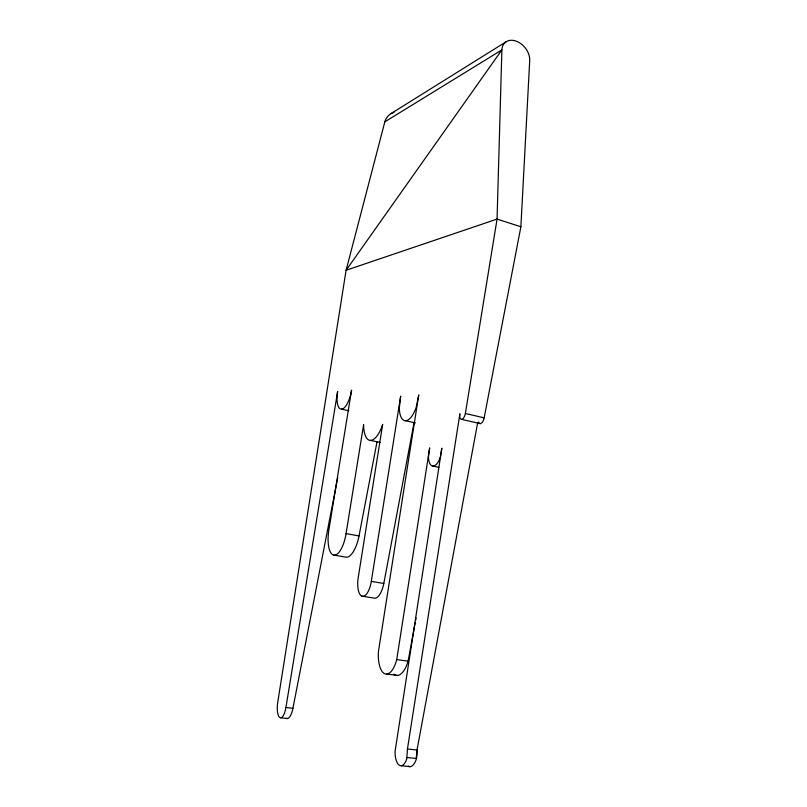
<?xml version="1.0" encoding="UTF-8"?>
<svg xmlns="http://www.w3.org/2000/svg" width="807" height="807" viewBox="0 0 807 807"><rect width="100%" height="100%" fill="white"/><g stroke="black" fill="none" stroke-linecap="round" stroke-linejoin="round"><path stroke-width="1.21" d="M394.038 112.355A13.719 12.498 -86.8 0 0 384.838 121.837L346.092 270.274L277.769 702.12A13.043 4.398 -84.1 0 0 279.777 717.524A13.043 4.398 -84.1 0 0 285.93 707.487L337.659 391.355A18.682 6.738 -78.6 0 0 341.623 409.139A18.682 6.738 -78.6 0 0 351.58 390.164L328.873 529.906A23.585 8.786 -81.3 0 0 333.695 555.085A23.585 8.786 -81.3 0 0 346.062 533.619L363.614 424.664A26.106 10.128 -78.9 0 0 370.554 440.39A26.106 10.128 -78.9 0 0 382.669 424.411L358.237 577.479A16.997 6.749 -82.4 0 0 362.101 596.222A16.997 6.749 -82.4 0 0 371.301 581.403L400.665 396.116L399.324 408.1A21.698 8.938 -78.4 0 0 405.669 420.729A21.698 8.938 -78.4 0 0 416.19 407.364L418.752 394.916L378.422 651.632A23.595 9.835 -84.2 0 0 384.717 673.714A23.595 9.835 -84.2 0 0 396.741 659.601L429.667 447.875L428.446 456.348A14.264 6.274 -79.6 0 0 432.935 466.093A14.264 6.274 -79.6 0 0 440.39 456.893L441.833 448.238L395.047 751.569A15.555 6.597 -86.6 0 0 399.344 765.298A15.555 6.597 -86.6 0 0 406.799 758.762L407.444 749.007L459.889 413.739A5.881 2.663 -76.4 0 0 461.604 419.368L480.316 423.645M479.63 423.473A5.831 2.734 -76.3 0 0 484.16 417.834L520.878 226.767L529.725 60.293A16.543 11.913 51 0 0 516.369 41.207A16.543 11.913 51 0 0 501.883 49.893L384.838 121.837M461.604 419.368A5.881 2.663 -76.4 0 0 465.377 413.497L497.062 219.09L501.883 49.893L346.092 270.274L497.062 219.09L520.878 226.767M393.917 674.138A23.494 10.077 -82.3 0 0 408.1 661.145L415.171 622.893M415.625 620.422L416.079 617.96M477.623 422.999L417.007 750.026L416.119 759.72A15.494 6.769 -84.8 0 1 408.251 766.166M362.01 596.191L373.913 598.068A16.917 6.91 -80.5 0 0 383.809 583.441L413.991 423.07M333.533 555.055L345.628 557.102A23.474 8.988 -79.3 0 0 359.024 535.929L377.061 441.631M286.303 718.25A13.023 4.519 -82.3 0 0 292.931 708.314L337.74 477.673M390.961 113.636L506.433 41.571M401.301 765.742L410.299 766.65M407.091 757.531L416.452 758.489L416.967 754.948L417.007 750.026L407.444 749.007M280.866 717.786L287.453 718.553M285.93 707.487L292.931 708.314M386.775 674.057L397.518 675.469M396.741 659.601L408.1 661.145M371.301 581.403L383.809 583.441M346.062 533.619L359.024 535.929M432.885 466.083L438.887 467.344M370.423 440.39L380.158 442.468M341.522 409.149L348.816 410.763M405.578 420.729L415.393 422.929M465.377 413.497L484.16 417.834M479.055 422.918A5.831 2.734 -76.3 0 1 478.642 422.031"/></g></svg>
